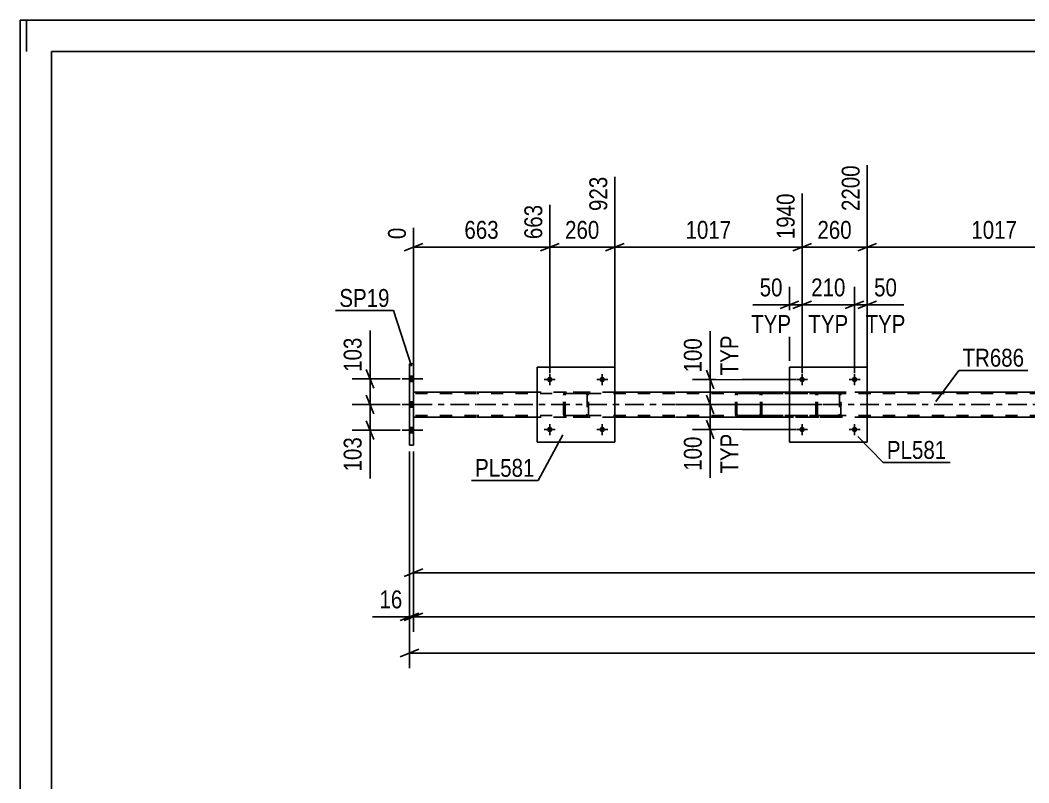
# Model space of a CAD drawing. Header units: millimetres. Extents: x -48 to 793, y -409 to 185.
# Drawn here: x -47.5 to 113.9, y 63.1 to 185.1 of the extents above; entities that cross this region are included whole.
import ezdxf

# ---------------------------------------------------------------- set-up
doc = ezdxf.new("R2010")
doc.units = ezdxf.units.MM
doc.linetypes.add('DXK_LINE_DOT2', pattern=[3.9198, 1.9599, -1.9599])
doc.linetypes.add('DXK_LINE_DOT3', pattern=[5.9187, 2.979, -0.9799, 0.9799, -0.9799])
doc.styles.add('Arial Narrow', font='ARIALN.TTF', dxfattribs={"height": 0.2})

# ---------------------------------------------------------------- blocks, each defined once
blk = doc.blocks.new('Unknown-122568784-1133 - 17325')
at = {"color": 5, "linetype": 'Continuous'}
for p, q in [((793.49, 185.13), (-47.51, 185.13)), ((-47.51, 185.13), (-47.51, -408.87)), ((-46.51, 180.13), (-46.51, 185.13)), ((788.49, 180.13), (-42.51, 180.13)), ((-42.51, 180.13), (-42.51, -403.87))]:
    blk.add_line(p, q, dxfattribs=at)
blk = doc.blocks.new('Bolt-122568784-3935 - 3869')
at = {"linetype": 'Continuous'}
for points in [[(78.05, 127.62, -1), (77.17, 127.62, -1)], [(86.45, 127.62, -1), (85.57, 127.62, -1)]]:
    blk.add_hatch(color=1, dxfattribs=at).paths.add_polyline_path(points)
at = {"color": 1, "linetype": 'Continuous'}
for p, q in [((76.73, 127.62), (78.49, 127.62)), ((77.61, 128.5), (77.61, 126.74)), ((85.13, 127.62), (86.89, 127.62)), ((86.01, 128.5), (86.01, 126.74))]:
    blk.add_line(p, q, dxfattribs=at)
blk = doc.blocks.new('Bolt-122568784-3936 - 3869')
at = {"linetype": 'Continuous'}
for points in [[(78.05, 119.62, -1), (77.17, 119.62, -1)], [(86.45, 119.62, -1), (85.57, 119.62, -1)]]:
    blk.add_hatch(color=1, dxfattribs=at).paths.add_polyline_path(points)
at = {"color": 1, "linetype": 'Continuous'}
for p, q in [((76.73, 119.62), (78.49, 119.62)), ((77.61, 120.5), (77.61, 118.74)), ((85.13, 119.62), (86.89, 119.62)), ((86.01, 120.5), (86.01, 118.74))]:
    blk.add_line(p, q, dxfattribs=at)
blk = doc.blocks.new('Part-122568784-4022 - 3869')
at = {"color": 2, "linetype": 'Continuous'}
for p, q in [((25.53, 125.62), (15.41, 125.62)), ((35.23, 125.62), (25.63, 125.62)), ((57.23, 125.62), (47.63, 125.62)), ((75.61, 125.62), (57.33, 125.62)), ((126.69, 125.62), (88.01, 125.62)), ((25.53, 121.62), (15.41, 121.62)), ((35.23, 121.62), (25.63, 121.62)), ((57.23, 121.62), (47.63, 121.62)), ((75.61, 121.62), (57.33, 121.62)), ((126.69, 121.62), (88.01, 121.62))]:
    blk.add_line(p, q, dxfattribs=at)
at = {"color": 7, "linetype": 'DXK_LINE_DOT2'}
for p, q in [((15.41, 121.62), (15.41, 125.62)), ((25.53, 125.38), (15.41, 125.38)), ((57.23, 125.38), (25.63, 125.38)), ((47.63, 125.62), (35.23, 125.62)), ((700.07, 125.38), (57.33, 125.38)), ((700.07, 125.62), (75.61, 125.62)), ((88.01, 125.62), (75.61, 125.62)), ((25.53, 121.86), (15.41, 121.86)), ((57.23, 121.86), (25.63, 121.86)), ((47.63, 121.62), (35.23, 121.62)), ((700.07, 121.86), (57.33, 121.86)), ((88.01, 121.62), (75.61, 121.62))]:
    blk.add_line(p, q, dxfattribs=at)
at = {"color": 7, "linetype": 'DXK_LINE_DOT3'}
for p, q in [((15.41, 123.62), (25.53, 123.62)), ((25.63, 123.62), (57.23, 123.62)), ((57.33, 123.62), (700.07, 123.62))]:
    blk.add_line(p, q, dxfattribs=at)
blk = doc.blocks.new('Part-122568784-3990 - 3869')
at = {"color": 2, "linetype": 'Continuous'}
for p, q in [((14.77, 130.12), (15.41, 130.12)), ((14.77, 117.12), (14.77, 130.12)), ((15.41, 130.12), (15.41, 117.12)), ((15.41, 117.12), (14.77, 117.12))]:
    blk.add_line(p, q, dxfattribs=at)
blk = doc.blocks.new('Part-122568784-3991 - 3869')
at = {"color": 7, "linetype": 'DXK_LINE_DOT2'}
for p, q in [((66.96, 125.31), (66.93, 125.14)), ((66.93, 122.1), (66.93, 125.14)), ((66.96, 125.32), (66.96, 125.31)), ((67.18, 125.14), (67.2, 125.23)), ((67.18, 122.1), (67.18, 125.14)), ((67.2, 125.23), (67.26, 125.31)), ((67.44, 125.62), (67.24, 125.58)), ((67.26, 125.31), (67.34, 125.36)), ((67.34, 125.36), (67.44, 125.38)), ((82.43, 125.62), (67.44, 125.62)), ((82.43, 125.38), (67.44, 125.38)), ((70.87, 125.58), (70.67, 125.62)), ((70.67, 125.38), (70.77, 125.36)), ((70.77, 125.36), (70.85, 125.31)), ((70.85, 125.31), (70.91, 125.23)), ((70.91, 125.23), (70.93, 125.14)), ((70.93, 122.1), (70.93, 125.14)), ((71.15, 125.31), (71.14, 125.32)), ((71.18, 125.14), (71.15, 125.31)), ((71.18, 122.1), (71.18, 125.14)), ((66.93, 122.1), (66.95, 122.01)), ((66.95, 122.01), (66.96, 121.92)), ((67.2, 122.01), (67.18, 122.1)), ((67.26, 121.93), (67.2, 122.01)), ((67.24, 121.66), (67.44, 121.62)), ((67.34, 121.88), (67.26, 121.93)), ((67.44, 121.86), (67.34, 121.88)), ((82.43, 121.86), (67.44, 121.86)), ((82.43, 121.62), (67.44, 121.62)), ((70.77, 121.88), (70.67, 121.86)), ((70.67, 121.62), (70.87, 121.66)), ((70.85, 121.93), (70.77, 121.88)), ((70.91, 122.01), (70.85, 121.93)), ((70.93, 122.1), (70.91, 122.01)), ((71.14, 121.92), (71.16, 122.01)), ((71.16, 122.01), (71.18, 122.1))]:
    blk.add_line(p, q, dxfattribs=at)
for centre, start, end in [((67.42, 125.12), 110.7583, 155.68), ((70.69, 125.12), 24.32, 69.2417), ((67.42, 122.12), 204.32, 249.2417), ((70.69, 122.12), 290.7583, 335.68)]:
    blk.add_arc(centre, 0.496, start, end, dxfattribs=at)
blk = doc.blocks.new('Bolt-122568784-3933 - 3869')
at = {"linetype": 'Continuous'}
for points in [[(37.67, 127.62, -1), (36.79, 127.62, -1)], [(46.07, 127.62, -1), (45.19, 127.62, -1)]]:
    blk.add_hatch(color=1, dxfattribs=at).paths.add_polyline_path(points)
at = {"color": 1, "linetype": 'Continuous'}
for p, q in [((36.35, 127.62), (38.11, 127.62)), ((37.23, 128.5), (37.23, 126.74)), ((44.75, 127.62), (46.51, 127.62)), ((45.63, 128.5), (45.63, 126.74))]:
    blk.add_line(p, q, dxfattribs=at)
blk = doc.blocks.new('Bolt-122568784-3934 - 3869')
at = {"linetype": 'Continuous'}
for points in [[(37.67, 119.62, -1), (36.79, 119.62, -1)], [(46.07, 119.62, -1), (45.19, 119.62, -1)]]:
    blk.add_hatch(color=1, dxfattribs=at).paths.add_polyline_path(points)
at = {"color": 1, "linetype": 'Continuous'}
for p, q in [((36.35, 119.62), (38.11, 119.62)), ((37.23, 120.5), (37.23, 118.74)), ((44.75, 119.62), (46.51, 119.62)), ((45.63, 120.5), (45.63, 118.74))]:
    blk.add_line(p, q, dxfattribs=at)
blk = doc.blocks.new('Bolt-122568784-3961 - 3869')
at = {"linetype": 'Continuous'}
for points in [[(15.41, 127.28), (15.41, 128.16), (14.77, 128.16), (14.77, 127.28)], [(15.41, 127.28), (15.41, 128.16), (14.77, 128.16), (14.77, 127.28)], [(15.41, 127.28), (15.41, 128.16), (14.77, 128.16), (14.77, 127.28)], [(15.41, 123.18), (15.41, 124.06), (14.77, 124.06), (14.77, 123.18)], [(15.41, 123.18), (15.41, 124.06), (14.77, 124.06), (14.77, 123.18)], [(15.41, 119.08), (15.41, 119.96), (14.77, 119.96), (14.77, 119.08)], [(15.41, 119.08), (15.41, 119.96), (14.77, 119.96), (14.77, 119.08)], [(15.41, 119.08), (15.41, 119.96), (14.77, 119.96), (14.77, 119.08)]]:
    blk.add_hatch(color=1, dxfattribs=at).paths.add_polyline_path(points)
at = {"color": 1, "linetype": 'Continuous'}
for p, q in [((13.61, 127.72), (16.93, 127.72)), ((13.61, 127.72), (16.93, 127.72)), ((13.61, 127.72), (16.93, 127.72)), ((14.77, 128.16), (15.41, 128.16)), ((14.77, 128.16), (15.41, 128.16)), ((14.77, 128.16), (15.41, 128.16)), ((14.77, 127.28), (15.41, 127.28)), ((14.77, 127.28), (15.41, 127.28)), ((14.77, 127.28), (15.41, 127.28)), ((13.61, 123.62), (16.93, 123.62)), ((13.61, 123.62), (16.93, 123.62)), ((14.77, 124.06), (15.41, 124.06)), ((14.77, 124.06), (15.41, 124.06)), ((14.77, 123.18), (15.41, 123.18)), ((14.77, 123.18), (15.41, 123.18)), ((13.61, 119.52), (16.93, 119.52)), ((13.61, 119.52), (16.93, 119.52)), ((13.61, 119.52), (16.93, 119.52)), ((14.77, 119.96), (15.41, 119.96)), ((14.77, 119.96), (15.41, 119.96)), ((14.77, 119.96), (15.41, 119.96)), ((14.77, 119.08), (15.41, 119.08)), ((14.77, 119.08), (15.41, 119.08)), ((14.77, 119.08), (15.41, 119.08))]:
    blk.add_line(p, q, dxfattribs=at)
blk = doc.blocks.new('Part-122568784-4058 - 3869')
at = {"color": 2, "linetype": 'Continuous'}
for p, q in [((75.61, 129.62), (75.61, 117.62)), ((75.61, 129.62), (88.01, 129.62)), ((88.01, 129.62), (88.01, 117.62)), ((75.61, 117.62), (88.01, 117.62))]:
    blk.add_line(p, q, dxfattribs=at)
blk = doc.blocks.new('Part-122568784-4053 - 3869')
at = {"color": 7, "linetype": 'DXK_LINE_DOT2'}
for p, q in [((79.81, 125.14), (79.84, 125.32)), ((79.84, 125.32), (79.81, 125.14)), ((79.81, 122.1), (79.81, 125.14)), ((80.05, 125.14), (80.06, 125.23)), ((80.05, 122.1), (80.05, 125.14)), ((80.06, 125.23), (80.12, 125.31)), ((80.1, 125.58), (80.29, 125.62)), ((80.29, 125.62), (80.1, 125.58)), ((80.12, 125.31), (80.19, 125.36)), ((80.19, 125.36), (80.29, 125.38)), ((83.33, 125.62), (80.29, 125.62)), ((83.33, 125.38), (80.29, 125.38)), ((83.33, 125.62), (83.51, 125.58)), ((83.51, 125.58), (83.33, 125.62)), ((83.33, 125.38), (83.42, 125.36)), ((83.42, 125.36), (83.5, 125.31)), ((83.5, 125.31), (83.55, 125.23)), ((83.55, 125.23), (83.57, 125.14)), ((83.57, 125.14), (83.57, 122.1)), ((83.77, 125.32), (83.81, 125.14)), ((83.81, 125.14), (83.77, 125.32)), ((83.81, 122.1), (83.81, 125.14)), ((79.84, 121.92), (79.81, 122.1)), ((79.81, 122.1), (79.84, 121.92)), ((80.06, 122.01), (80.05, 122.1)), ((80.12, 121.93), (80.06, 122.01)), ((80.29, 121.62), (80.1, 121.66)), ((80.1, 121.66), (80.29, 121.62)), ((80.19, 121.88), (80.12, 121.93)), ((80.29, 121.86), (80.19, 121.88)), ((83.33, 121.86), (80.29, 121.86)), ((83.33, 121.62), (80.29, 121.62)), ((83.42, 121.88), (83.33, 121.86)), ((83.51, 121.66), (83.33, 121.62)), ((83.33, 121.62), (83.51, 121.66)), ((83.5, 121.93), (83.42, 121.88)), ((83.55, 122.01), (83.5, 121.93)), ((83.57, 122.1), (83.55, 122.01)), ((83.81, 122.1), (83.77, 121.92)), ((83.77, 121.92), (83.81, 122.1))]:
    blk.add_line(p, q, dxfattribs=at)
at = {"color": 7, "linetype": 'DXK_LINE_DOT3'}
blk.add_line((81.81, 123.62), (81.81, 123.62), dxfattribs=at)
at = {"color": 7, "linetype": 'DXK_LINE_DOT2'}
for centre, start, end in [((80.29, 125.14), 112.5, 157.5), ((80.29, 125.14), 112.5, 157.5), ((83.33, 125.14), 22.5, 67.5), ((83.33, 125.14), 22.5, 67.5), ((80.29, 122.1), 202.5, 247.5), ((80.29, 122.1), 202.5, 247.5), ((83.33, 122.1), 292.5, 337.5), ((83.33, 122.1), 292.5, 337.5)]:
    blk.add_arc(centre, 0.48, start, end, dxfattribs=at)
blk = doc.blocks.new('Part-122568784-4103 - 3869')
at = {"color": 7, "linetype": 'DXK_LINE_DOT2'}
for p, q in [((39.43, 125.14), (39.46, 125.32)), ((39.46, 125.32), (39.43, 125.14)), ((39.43, 122.1), (39.43, 125.14)), ((39.67, 125.14), (39.68, 125.23)), ((39.67, 122.1), (39.67, 125.14)), ((39.68, 125.23), (39.74, 125.31)), ((39.72, 125.58), (39.91, 125.62)), ((39.91, 125.62), (39.72, 125.58)), ((39.74, 125.31), (39.81, 125.36)), ((39.81, 125.36), (39.91, 125.38)), ((42.95, 125.62), (39.91, 125.62)), ((42.95, 125.38), (39.91, 125.38)), ((42.95, 125.62), (43.13, 125.58)), ((43.13, 125.58), (42.95, 125.62)), ((42.95, 125.38), (43.04, 125.36)), ((43.04, 125.36), (43.12, 125.31)), ((43.12, 125.31), (43.17, 125.23)), ((43.17, 125.23), (43.19, 125.14)), ((43.19, 125.14), (43.19, 122.1)), ((43.39, 125.32), (43.43, 125.14)), ((43.43, 125.14), (43.39, 125.32)), ((43.43, 122.1), (43.43, 125.14)), ((39.46, 121.92), (39.43, 122.1)), ((39.43, 122.1), (39.46, 121.92)), ((39.68, 122.01), (39.67, 122.1)), ((39.74, 121.93), (39.68, 122.01)), ((39.91, 121.62), (39.72, 121.66)), ((39.72, 121.66), (39.91, 121.62)), ((39.81, 121.88), (39.74, 121.93)), ((39.91, 121.86), (39.81, 121.88)), ((42.95, 121.86), (39.91, 121.86)), ((42.95, 121.62), (39.91, 121.62)), ((43.04, 121.88), (42.95, 121.86)), ((43.13, 121.66), (42.95, 121.62)), ((42.95, 121.62), (43.13, 121.66)), ((43.12, 121.93), (43.04, 121.88)), ((43.17, 122.01), (43.12, 121.93)), ((43.19, 122.1), (43.17, 122.01)), ((43.43, 122.1), (43.39, 121.92)), ((43.39, 121.92), (43.43, 122.1))]:
    blk.add_line(p, q, dxfattribs=at)
at = {"color": 7, "linetype": 'DXK_LINE_DOT3'}
blk.add_line((41.43, 123.62), (41.43, 123.62), dxfattribs=at)
at = {"color": 7, "linetype": 'DXK_LINE_DOT2'}
for centre, start, end in [((39.91, 125.14), 112.5, 157.5), ((39.91, 125.14), 112.5, 157.5), ((42.95, 125.14), 22.5, 67.5), ((42.95, 125.14), 22.5, 67.5), ((39.91, 122.1), 202.5, 247.5), ((39.91, 122.1), 202.5, 247.5), ((42.95, 122.1), 292.5, 337.5), ((42.95, 122.1), 292.5, 337.5)]:
    blk.add_arc(centre, 0.48, start, end, dxfattribs=at)
blk = doc.blocks.new('Part-122568784-4108 - 3869')
at = {"color": 2, "linetype": 'Continuous'}
for p, q in [((35.23, 129.62), (35.23, 117.62)), ((35.23, 129.62), (47.63, 129.62)), ((47.63, 129.62), (47.63, 117.62)), ((35.23, 117.62), (47.63, 117.62))]:
    blk.add_line(p, q, dxfattribs=at)
blk = doc.blocks.new('StraightDimension-122568784-4539 - 3869')
at = {"color": 7, "linetype": 'Continuous'}
for p, q in [((7.87, 125.12), (9.07, 122.12)), ((13.31, 123.62), (5.62, 123.62)), ((8.47, 119.52), (8.47, 123.62)), ((13.31, 119.52), (5.62, 119.52)), ((9.07, 118.02), (7.87, 121.02))]:
    blk.add_line(p, q, dxfattribs=at)
at = {"color": 0}
blk.add_wipeout([(7.72, 119), (3.52, 119), (3.52, 112.31), (7.72, 112.31)], dxfattribs=at)
at = {"color": 7, "linetype": 'Continuous'}
blk.add_line((8.47, 119.52), (8.47, 111.79), dxfattribs=at)
blk.add_line((8.47, 119.52), (8.47, 111.79), dxfattribs=at)
at = {"color": 3, "style": 'Arial Narrow'}
blk.add_text('103', height=2.863, rotation=90.0002, dxfattribs=at).set_placement((7.12, 112.91))
blk = doc.blocks.new('StraightDimension-122568784-4457 - 3869')
at = {"color": 7, "linetype": 'Continuous'}
for p, q in [((77.61, 128.62), (77.61, 142.43)), ((86.01, 128.62), (86.01, 142.43)), ((76.11, 138.98), (79.11, 140.18)), ((77.61, 139.58), (86.01, 139.58)), ((87.51, 140.18), (84.51, 138.98))]:
    blk.add_line(p, q, dxfattribs=at)
at = {"color": 0}
blk.add_wipeout([(85.15, 140.33), (85.15, 144.53), (78.46, 144.53), (78.46, 140.33)], dxfattribs=at)
at = {"color": 0, "linetype": 'Continuous'}
blk.add_wipeout([(85.6, 134.48), (85.6, 138.68), (78.01, 138.68), (78.01, 134.48)], dxfattribs=at)
at = {"color": 3, "style": 'Arial Narrow'}
blk.add_text('210', height=2.863, dxfattribs=at).set_placement((79.06, 140.93))
at = {"color": 3, "linetype": 'Continuous', "style": 'Arial Narrow'}
blk.add_text('TYP', height=2.863, dxfattribs=at).set_placement((78.61, 135.08))
blk = doc.blocks.new('StraightDimension-122568784-4487 - 3869')
at = {"color": 7, "linetype": 'Continuous'}
for p, q in [((14.77, 116.12), (14.77, 81.45)), ((16.27, 84.45), (13.27, 83.25)), ((14.77, 83.85), (700.71, 83.85))]:
    blk.add_line(p, q, dxfattribs=at)
blk = doc.blocks.new('StraightDimension-122568784-4444 - 3869')
at = {"color": 7, "linetype": 'Continuous'}
for p, q in [((75.61, 130.62), (75.61, 142.43)), ((77.61, 128.62), (77.61, 142.43)), ((74.11, 138.98), (77.11, 140.18)), ((75.61, 139.58), (77.61, 139.58)), ((79.11, 140.18), (76.11, 138.98))]:
    blk.add_line(p, q, dxfattribs=at)
at = {"color": 0}
blk.add_wipeout([(75.08, 140.33), (75.08, 144.53), (70.22, 144.53), (70.22, 140.33)], dxfattribs=at)
at = {"color": 0, "linetype": 'Continuous'}
blk.add_wipeout([(76.45, 134.48), (76.45, 138.68), (68.86, 138.68), (68.86, 134.48)], dxfattribs=at)
at = {"color": 7, "linetype": 'Continuous'}
blk.add_line((75.61, 139.58), (69.7, 139.58), dxfattribs=at)
blk.add_line((75.61, 139.58), (69.7, 139.58), dxfattribs=at)
at = {"color": 3, "style": 'Arial Narrow'}
blk.add_text('50', height=2.863, dxfattribs=at).set_placement((70.82, 140.93))
at = {"color": 3, "linetype": 'Continuous', "style": 'Arial Narrow'}
blk.add_text('TYP', height=2.863, dxfattribs=at).set_placement((69.46, 135.08))
blk = doc.blocks.new('StraightDimension-122568784-4349 - 3869')
at = {"color": 7, "linetype": 'Continuous'}
for p, q in [((15.41, 116.12), (15.41, 94.3)), ((16.91, 97.3), (13.91, 96.1)), ((15.41, 96.7), (580.05, 96.7))]:
    blk.add_line(p, q, dxfattribs=at)
blk = doc.blocks.new('StraightDimension-122568784-4413 - 3869')
at = {"color": 7, "linetype": 'Continuous'}
for p, q in [((76.61, 127.62), (60.05, 127.62)), ((62.3, 129.12), (63.5, 126.12)), ((62.9, 123.62), (62.9, 127.62)), ((63.5, 122.12), (62.3, 125.12)), ((80.81, 123.62), (60.05, 123.62))]:
    blk.add_line(p, q, dxfattribs=at)
at = {"color": 0}
blk.add_wipeout([(62.15, 134.83), (57.95, 134.83), (57.95, 128.15), (62.15, 128.15)], dxfattribs=at)
at = {"color": 0, "linetype": 'Continuous'}
blk.add_wipeout([(68, 135.28), (63.8, 135.28), (63.8, 127.69), (68, 127.69)], dxfattribs=at)
at = {"color": 7, "linetype": 'Continuous'}
blk.add_line((62.9, 127.62), (62.9, 135.36), dxfattribs=at)
blk.add_line((62.9, 127.62), (62.9, 135.36), dxfattribs=at)
at = {"color": 3, "style": 'Arial Narrow'}
blk.add_text('100', height=2.863, rotation=90.0002, dxfattribs=at).set_placement((61.55, 128.75))
at = {"color": 3, "linetype": 'Continuous', "style": 'Arial Narrow'}
blk.add_text('TYP', height=2.863, rotation=90.0002, dxfattribs=at).set_placement((67.4, 128.29))
blk = doc.blocks.new('StraightDimension-122568784-4428 - 3869')
at = {"color": 7, "linetype": 'Continuous'}
for p, q in [((62.3, 125.12), (63.5, 122.12)), ((80.81, 123.62), (60.05, 123.62)), ((62.9, 119.62), (62.9, 123.62)), ((63.5, 118.12), (62.3, 121.12)), ((76.61, 119.62), (60.05, 119.62))]:
    blk.add_line(p, q, dxfattribs=at)
at = {"color": 0, "linetype": 'Continuous'}
blk.add_wipeout([(68, 119.55), (63.8, 119.55), (63.8, 111.96), (68, 111.96)], dxfattribs=at)
at = {"color": 0}
blk.add_wipeout([(62.15, 119.1), (57.95, 119.1), (57.95, 112.41), (62.15, 112.41)], dxfattribs=at)
at = {"color": 7, "linetype": 'Continuous'}
blk.add_line((62.9, 119.62), (62.9, 111.89), dxfattribs=at)
blk.add_line((62.9, 119.62), (62.9, 111.89), dxfattribs=at)
at = {"color": 3, "style": 'Arial Narrow'}
blk.add_text('100', height=2.863, rotation=90.0002, dxfattribs=at).set_placement((61.55, 113.01))
at = {"color": 3, "linetype": 'Continuous', "style": 'Arial Narrow'}
blk.add_text('TYP', height=2.863, rotation=90.0002, dxfattribs=at).set_placement((67.4, 112.56))
blk = doc.blocks.new('StraightDimension-122568784-4473 - 3869')
at = {"color": 7, "linetype": 'Continuous'}
for p, q in [((86.01, 128.62), (86.01, 142.43)), ((88.01, 130.62), (88.01, 142.43)), ((84.51, 138.98), (87.51, 140.18)), ((86.01, 139.58), (88.01, 139.58)), ((89.51, 140.18), (86.51, 138.98))]:
    blk.add_line(p, q, dxfattribs=at)
at = {"color": 0}
blk.add_wipeout([(93.39, 140.33), (93.39, 144.53), (88.53, 144.53), (88.53, 140.33)], dxfattribs=at)
at = {"color": 0, "linetype": 'Continuous'}
blk.add_wipeout([(94.75, 134.48), (94.75, 138.68), (87.16, 138.68), (87.16, 134.48)], dxfattribs=at)
at = {"color": 7, "linetype": 'Continuous'}
blk.add_line((88.01, 139.58), (93.91, 139.58), dxfattribs=at)
blk.add_line((88.01, 139.58), (93.91, 139.58), dxfattribs=at)
at = {"color": 3, "style": 'Arial Narrow'}
blk.add_text('50', height=2.863, dxfattribs=at).set_placement((89.13, 140.93))
at = {"color": 3, "linetype": 'Continuous', "style": 'Arial Narrow'}
blk.add_text('TYP', height=2.863, dxfattribs=at).set_placement((87.76, 135.08))
blk = doc.blocks.new('StraightDimension-122568784-4508 - 3869')
at = {"color": 7, "linetype": 'Continuous'}
for p, q in [((15.41, 116.12), (15.41, 87.25)), ((16.91, 90.25), (13.91, 89.05)), ((15.41, 89.65), (700.07, 89.65))]:
    blk.add_line(p, q, dxfattribs=at)
blk = doc.blocks.new('StraightDimension-122568784-4518 - 3869')
at = {"color": 7, "linetype": 'Continuous'}
for p, q in [((14.77, 116.12), (14.77, 87.25)), ((15.41, 116.12), (15.41, 87.25)), ((13.27, 89.05), (16.27, 90.25)), ((16.91, 90.25), (13.91, 89.05)), ((14.77, 89.65), (15.41, 89.65))]:
    blk.add_line(p, q, dxfattribs=at)
at = {"color": 0}
blk.add_wipeout([(14.24, 90.4), (14.24, 94.6), (9.38, 94.6), (9.38, 90.4)], dxfattribs=at)
at = {"color": 7, "linetype": 'Continuous'}
blk.add_line((14.77, 89.65), (8.86, 89.65), dxfattribs=at)
blk.add_line((14.77, 89.65), (8.86, 89.65), dxfattribs=at)
at = {"color": 3, "style": 'Arial Narrow'}
blk.add_text('16', height=2.863, dxfattribs=at).set_placement((9.98, 91))
blk = doc.blocks.new('StraightDimension-122568784-4529 - 3869')
at = {"color": 7, "linetype": 'Continuous'}
for p, q in [((7.87, 129.22), (9.07, 126.22)), ((13.31, 127.72), (5.62, 127.72)), ((8.47, 123.62), (8.47, 127.72)), ((9.07, 122.12), (7.87, 125.12)), ((13.31, 123.62), (5.62, 123.62))]:
    blk.add_line(p, q, dxfattribs=at)
at = {"color": 0}
blk.add_wipeout([(7.72, 134.93), (3.52, 134.93), (3.52, 128.25), (7.72, 128.25)], dxfattribs=at)
at = {"color": 7, "linetype": 'Continuous'}
blk.add_line((8.47, 127.72), (8.47, 135.45), dxfattribs=at)
blk.add_line((8.47, 127.72), (8.47, 135.45), dxfattribs=at)
at = {"color": 3, "style": 'Arial Narrow'}
blk.add_text('103', height=2.863, rotation=90.0002, dxfattribs=at).set_placement((7.12, 128.85))
blk = doc.blocks.new('StraightDimension-122568784-12265 - 3869')
at = {"color": 7, "linetype": 'Continuous'}
for p, q in [((88.01, 126.62), (88.01, 161.91)), ((128.69, 128.62), (128.69, 157.41)), ((89.51, 149.39), (86.51, 148.19)), ((88.01, 148.79), (128.69, 148.79)), ((127.19, 148.19), (130.19, 149.39))]:
    blk.add_line(p, q, dxfattribs=at)
at = {"color": 0, "linetype": 'Continuous'}
blk.add_wipeout([(128.09, 158.01), (123.89, 158.01), (123.89, 149.49), (128.09, 149.49)], dxfattribs=at)
at = {"color": 0}
blk.add_wipeout([(112.6, 149.54), (112.6, 153.74), (104.09, 153.74), (104.09, 149.54)], dxfattribs=at)
at = {"color": 3, "linetype": 'Continuous', "style": 'Arial Narrow'}
blk.add_text('3217', height=2.863, rotation=90.0002, dxfattribs=at).set_placement((127.49, 150.09))
at = {"color": 3, "style": 'Arial Narrow'}
blk.add_text('1017', height=2.863, dxfattribs=at).set_placement((104.69, 150.14))
blk = doc.blocks.new('StraightDimension-122568784-12266 - 3869')
at = {"color": 7, "linetype": 'Continuous'}
for p, q in [((88.01, 126.62), (88.01, 161.91)), ((77.61, 128.62), (77.61, 157.41)), ((76.11, 148.19), (79.11, 149.39)), ((77.61, 148.79), (88.01, 148.79)), ((89.51, 149.39), (86.51, 148.19))]:
    blk.add_line(p, q, dxfattribs=at)
at = {"color": 0}
blk.add_wipeout([(86.15, 149.54), (86.15, 153.74), (79.46, 153.74), (79.46, 149.54)], dxfattribs=at)
at = {"color": 3, "style": 'Arial Narrow'}
blk.add_text('260', height=2.863, dxfattribs=at).set_placement((80.06, 150.14))
at = {"color": 0, "linetype": 'Continuous'}
blk.add_wipeout([(87.41, 162.51), (83.21, 162.51), (83.21, 153.99), (87.41, 153.99)], dxfattribs=at)
at = {"color": 3, "linetype": 'Continuous', "style": 'Arial Narrow'}
blk.add_text('2200', height=2.863, rotation=90.0002, dxfattribs=at).set_placement((86.81, 154.59))
blk = doc.blocks.new('StraightDimension-122568784-12267 - 3869')
at = {"color": 7, "linetype": 'Continuous'}
for p, q in [((47.63, 126.62), (47.63, 160.08)), ((77.61, 128.62), (77.61, 157.41)), ((49.13, 149.39), (46.13, 148.19)), ((47.63, 148.79), (77.61, 148.79)), ((76.11, 148.19), (79.11, 149.39))]:
    blk.add_line(p, q, dxfattribs=at)
at = {"color": 0, "linetype": 'Continuous'}
blk.add_wipeout([(77.01, 158.01), (72.81, 158.01), (72.81, 149.49), (77.01, 149.49)], dxfattribs=at)
at = {"color": 0}
blk.add_wipeout([(66.87, 149.54), (66.87, 153.74), (58.36, 153.74), (58.36, 149.54)], dxfattribs=at)
at = {"color": 3, "linetype": 'Continuous', "style": 'Arial Narrow'}
blk.add_text('1940', height=2.863, rotation=90.0002, dxfattribs=at).set_placement((76.41, 150.09))
at = {"color": 3, "style": 'Arial Narrow'}
blk.add_text('1017', height=2.863, dxfattribs=at).set_placement((58.96, 150.14))
blk = doc.blocks.new('StraightDimension-122568784-12268 - 3869')
at = {"color": 7, "linetype": 'Continuous'}
for p, q in [((47.63, 126.62), (47.63, 160.08)), ((37.23, 128.62), (37.23, 155.58)), ((35.73, 148.19), (38.73, 149.39)), ((37.23, 148.79), (47.63, 148.79)), ((49.13, 149.39), (46.13, 148.19))]:
    blk.add_line(p, q, dxfattribs=at)
at = {"color": 0}
blk.add_wipeout([(45.77, 149.54), (45.77, 153.74), (39.08, 153.74), (39.08, 149.54)], dxfattribs=at)
at = {"color": 3, "style": 'Arial Narrow'}
blk.add_text('260', height=2.863, dxfattribs=at).set_placement((39.68, 150.14))
at = {"color": 0, "linetype": 'Continuous'}
blk.add_wipeout([(47.03, 160.68), (42.83, 160.68), (42.83, 153.99), (47.03, 153.99)], dxfattribs=at)
at = {"color": 3, "linetype": 'Continuous', "style": 'Arial Narrow'}
blk.add_text('923', height=2.863, rotation=90.0002, dxfattribs=at).set_placement((46.43, 154.59))
blk = doc.blocks.new('StraightDimension-122568784-12269 - 3869')
at = {"color": 7, "linetype": 'Continuous'}
for p, q in [((37.23, 128.62), (37.23, 155.58)), ((15.41, 126.62), (15.41, 151.92)), ((16.91, 149.39), (13.91, 148.19)), ((15.41, 148.79), (37.23, 148.79)), ((35.73, 148.19), (38.73, 149.39))]:
    blk.add_line(p, q, dxfattribs=at)
at = {"color": 0, "linetype": 'Continuous'}
for points in [[(36.63, 156.18), (32.43, 156.18), (32.43, 149.49), (36.63, 149.49)], [(14.81, 152.52), (10.61, 152.52), (10.61, 149.49), (14.81, 149.49)]]:
    blk.add_wipeout(points, dxfattribs=at)
at = {"color": 0}
blk.add_wipeout([(29.66, 149.54), (29.66, 153.74), (22.97, 153.74), (22.97, 149.54)], dxfattribs=at)
at = {"color": 3, "linetype": 'Continuous', "style": 'Arial Narrow'}
for s, height, p in [('663', 2.863, (36.03, 150.09)), ('0', 2.86, (14.21, 150.09))]:
    blk.add_text(s, height=height, rotation=90.0002, dxfattribs=at).set_placement(p)
at = {"color": 3, "style": 'Arial Narrow'}
blk.add_text('663', height=2.863, dxfattribs=at).set_placement((23.57, 150.14))
blk = doc.blocks.new('Mark-122568784-3986 - 3869')
at = {"color": 0}
blk.add_wipeout([(11.6, 139.24), (11.6, 142.24), (3.56, 142.24), (3.56, 139.24)], dxfattribs=at)
blk.add_wipeout([(11.6, 139.24), (11.6, 142.24), (3.56, 142.24), (3.56, 139.24)], dxfattribs=at)
at = {"color": 30, "linetype": 'Continuous'}
for p in [(2.96, 138.64), (15.09, 129.76)]:
    blk.add_line(p, (12.2, 138.64), dxfattribs=at)
at = {"color": 3, "style": 'Arial Narrow'}
blk.add_text('SP19', height=2.863, dxfattribs=at).set_placement((3.56, 139.24))
blk = doc.blocks.new('Mark-122568784-4054 - 3869')
at = {"color": 0}
blk.add_wipeout([(100.69, 114.92), (100.69, 117.92), (91.18, 117.92), (91.18, 114.92)], dxfattribs=at)
blk.add_wipeout([(100.69, 114.92), (100.69, 117.92), (91.18, 117.92), (91.18, 114.92)], dxfattribs=at)
at = {"color": 30, "linetype": 'Continuous'}
for p, q in [((86.52, 118.51), (90.58, 114.32)), ((90.58, 114.32), (101.29, 114.32))]:
    blk.add_line(p, q, dxfattribs=at)
at = {"color": 3, "style": 'Arial Narrow'}
blk.add_text('PL581', height=2.863, dxfattribs=at).set_placement((91.18, 114.92))
blk = doc.blocks.new('Mark-122568784-4018 - 3869')
at = {"color": 0}
blk.add_wipeout([(113.14, 129.68), (113.14, 132.68), (103.28, 132.68), (103.28, 129.68)], dxfattribs=at)
blk.add_wipeout([(113.14, 129.68), (113.14, 132.68), (103.28, 132.68), (103.28, 129.68)], dxfattribs=at)
at = {"color": 30, "linetype": 'Continuous'}
for p, q in [((99.01, 124.09), (102.68, 129.08)), ((102.68, 129.08), (113.74, 129.08))]:
    blk.add_line(p, q, dxfattribs=at)
at = {"color": 3, "style": 'Arial Narrow'}
blk.add_text('TR686', height=2.863, dxfattribs=at).set_placement((103.28, 129.68))
blk = doc.blocks.new('Mark-122568784-4104 - 3869')
at = {"color": 0}
blk.add_wipeout([(34.8, 112.05), (34.8, 115.05), (25.29, 115.05), (25.29, 112.05)], dxfattribs=at)
blk.add_wipeout([(34.8, 112.05), (34.8, 115.05), (25.29, 115.05), (25.29, 112.05)], dxfattribs=at)
at = {"color": 30, "linetype": 'Continuous'}
for p in [(39.33, 118.79), (24.69, 111.45)]:
    blk.add_line(p, (35.4, 111.45), dxfattribs=at)
at = {"color": 3, "style": 'Arial Narrow'}
blk.add_text('PL581', height=2.863, dxfattribs=at).set_placement((25.29, 112.05))

msp = doc.modelspace()

# ---------------------------------------------------------------- block references
for name in ['Unknown-122568784-1133 - 17325', 'Part-122568784-3990 - 3869', 'Part-122568784-4108 - 3869', 'Part-122568784-4058 - 3869', 'Bolt-122568784-3961 - 3869', 'Part-122568784-4022 - 3869', 'Bolt-122568784-3933 - 3869', 'Bolt-122568784-3935 - 3869', 'Part-122568784-4103 - 3869', 'Part-122568784-3991 - 3869', 'Part-122568784-4053 - 3869', 'Bolt-122568784-3934 - 3869', 'Bolt-122568784-3936 - 3869']:
    msp.add_blockref(name, (0, 0))

# ---------------------------------------------------------------- next in the draw order: block references
for name in ['StraightDimension-122568784-4457 - 3869', 'StraightDimension-122568784-4539 - 3869']:
    msp.add_blockref(name, (0, 0))

# ---------------------------------------------------------------- next in the draw order: block references
for name in ['StraightDimension-122568784-4444 - 3869', 'StraightDimension-122568784-4473 - 3869', 'StraightDimension-122568784-4529 - 3869', 'StraightDimension-122568784-4487 - 3869']:
    msp.add_blockref(name, (0, 0))

# ---------------------------------------------------------------- next in the draw order: block references
for name in ['StraightDimension-122568784-12265 - 3869', 'StraightDimension-122568784-4413 - 3869', 'StraightDimension-122568784-4349 - 3869']:
    msp.add_blockref(name, (0, 0))

# ---------------------------------------------------------------- next in the draw order: block references
for name in ['StraightDimension-122568784-12266 - 3869', 'Mark-122568784-4018 - 3869', 'StraightDimension-122568784-4428 - 3869']:
    msp.add_blockref(name, (0, 0))

# ---------------------------------------------------------------- next in the draw order: block references
for name in ['StraightDimension-122568784-12267 - 3869', 'StraightDimension-122568784-4508 - 3869']:
    msp.add_blockref(name, (0, 0))

# ---------------------------------------------------------------- next in the draw order: block references
for name in ['StraightDimension-122568784-12268 - 3869', 'Mark-122568784-4104 - 3869', 'Mark-122568784-4054 - 3869', 'StraightDimension-122568784-4518 - 3869']:
    msp.add_blockref(name, (0, 0))

# ---------------------------------------------------------------- next in the draw order: block references
msp.add_blockref('StraightDimension-122568784-12269 - 3869', (0, 0))

# ---------------------------------------------------------------- next in the draw order: block references
msp.add_blockref('Mark-122568784-3986 - 3869', (0, 0))

doc.saveas('drawing.dxf')
